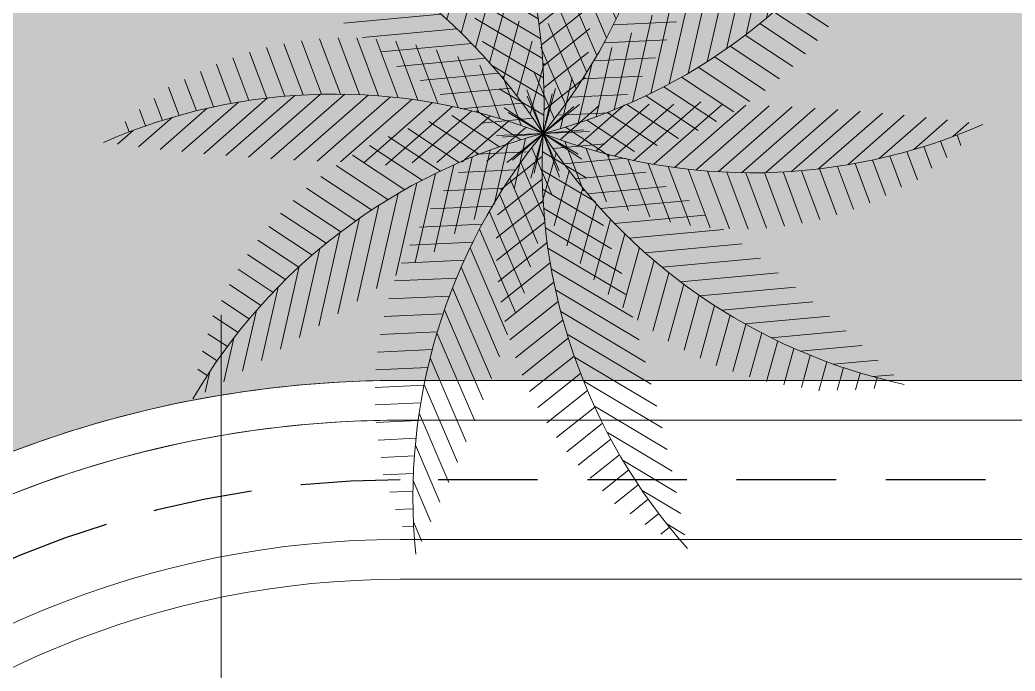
# Model space of a CAD drawing. Header units: inches. Extents: x 0 to 558, y -1 to 295.
# Drawn here: x 188.982 to 191.482, y 191.141 to 192.778 of the extents above; entities that cross this region are included whole.
import ezdxf

# ---------------------------------------------------------------- set-up
doc = ezdxf.new("R2010")
doc.units = ezdxf.units.IN
doc.header["$MEASUREMENT"] = 0
doc.linetypes.add('$0$HIDDEN', pattern=[0.375, 0.25, -0.125])
doc.linetypes.add('HelipadXX$0$Core-03$0$HIDDEN', pattern=[0.375, 0.25, -0.125])
for name, color, linetype, lineweight in [('ARSIR', 31, 'Continuous', 5), ('ARSIR BETON', 8, 'Continuous', 5), ('DINDING2', 146, 'Continuous', 5), ('POHON', 98, 'Continuous', 5), ('RUMPUT', 93, 'Continuous', 0), ('SANITAIR', 15, 'Continuous', 9)]:
    doc.layers.add(name, color=color, linetype=linetype, lineweight=lineweight)
doc.layers.add('as', color=1, linetype='Continuous', plot=False)
doc.layers.add('LANTAI', color=57, linetype='Continuous')
doc.layers.add('POLYLINE TPAK', color=4, linetype='Continuous', lineweight=20, plot=False)
pattern_1 = [(86.66968846814034, (37.07979678488971, 226.1472495293129), (-0.5066041251576352, 0.5692059985833484), [0.1428749999999999, -0.9347549999999997]), (41.66968846814034, (37.07979678488971, 226.1472495293129), (-0.5066044704663831, 0.5692063865624448), [0.142875, -0.6191249999999999]), (131.6696884681403, (37.07979678488971, 226.1472495293129), (-0.5692063865624448, -0.5066044704663831), [0.142875, -0.6191249999999999])]

# ---------------------------------------------------------------- blocks, each defined once
blk = doc.blocks.new('A$C08441736')
at = {"color": 82}
for p, q in [((0.00566543442131916, 0.7472691270879961), (-0.01974977966399287, 0.7762908332818126)), ((0.002807607753356147, 0.754835075970675), (0.02185684412925323, 0.7619937811421488)), ((0.02946861037508409, 0.6757506528826956), (-0.02457915258065034, 0.7374679491316772)), ((0.01379679417151334, 0.7247020872500829), (0.04359233046906254, 0.735899253140165)), ((0.02386531215934951, 0.694223111229878), (0.0635082221866233, 0.7091209212745626)), ((0.0458468585029489, 0.6127107251555899), (-0.02907458873705928, 0.6982637416328613)), ((0.03300972796386568, 0.663396857505286), (0.08471192071885575, 0.6828265473546931)), ((0.05716982247656041, 0.5554434409701418), (-0.03322720528564879, 0.6586680674360558)), ((0.04122395243398194, 0.6322210377726624), (0.09819646773402912, 0.6536313154269715)), ((0.06473037586848869, 0.5024724642686946), (-0.03702761772409349, 0.6186702103510975)), ((0.04849915342044239, 0.6006923329093283), (0.1130781847703284, 0.624961140150246)), ((0.05482362643432789, 0.5688063443670286), (0.1263643101218606, 0.5956913413390156)), ((0.06932718250917508, 0.4528857985220568), (-0.04046589991924911, 0.578258835697877)), ((0.06018261905938743, 0.5365575281860621), (0.1380715917463536, 0.565828212877685)), ((-0.2666918404893454, 0.4694586146897332), (-0.2208832146974167, 0.538921085503855)), ((0.07149513377830788, 0.4060726497225474), (-0.0435315398944694, 0.5374219398200448)), ((0.06455810279627648, 0.5039391092543698), (0.1482035497565011, 0.5353730776249903)), ((-0.2439793741864275, 0.4456416042565444), (-0.1947852091228128, 0.5202377790136552)), ((-0.2218580361830151, 0.4209282291858905), (-0.1696193169514689, 0.5001410509472464)), ((0.07161347919416881, 0.3615999517524948), (-0.04621339081740766, 0.4961467941175514)), ((0.0679284837784611, 0.4709429725944596), (0.1567506238249644, 0.5043223428088395)), ((-0.200342836100985, 0.395295729453753), (-0.1453990903044861, 0.4786103513798315)), ((0.07026824096025602, 0.4375595273945145), (0.163689771112706, 0.4726673489277514)), ((-0.1794513575636968, 0.3687174419174998), (-0.1221465939953446, 0.4556122220612632)), ((0.06996276013348961, 0.3191473536054466), (-0.04849961653441926, 0.4544198828524945)), ((-0.2101127245220167, 0.4071418029772511), (-0.372629616358495, 0.4440359660337253)), ((0.07154747668954241, 0.4037775381134943), (0.1689834745446868, 0.4403939970606863)), ((-0.1592040857932985, 0.3411623035595841), (-0.09989339580207994, 0.4310987948045896)), ((-0.1808427366245919, 0.3705434598219259), (-0.3511064460506782, 0.4091962853047686)), ((-0.1396248141135347, 0.3125942350821512), (-0.07868207214907451, 0.4050055083272164)), ((0.06675740367071836, 0.2784700003873045), (-0.05037763088962442, 0.4122268338572002)), ((0.07173135968986184, 0.3695839151537894), (0.1725780590376136, 0.4074821161053161)), ((-0.1546065971754947, 0.3346338530685725), (-0.3290151870935644, 0.3742276385647984)), ((-0.1207411503147712, 0.2829713730740712), (-0.05856840823259885, 0.3772477720635225)), ((0.06216561230936855, 0.239375821174622), (-0.05183402993761547, 0.3695523411277806)), ((0.07077943387875986, 0.3349634551150816), (0.1744011313708283, 0.3739045006811985)), ((0.2176884335036204, 0.1860479453779104), (0.2015444940145606, 0.363109742610178)), ((-0.1025851512842938, 0.2522451076816979), (-0.03962458334714516, 0.3477161360561434)), ((-0.1309890458361884, 0.2993187113926867), (-0.3063383194862928, 0.3391260484687246)), ((0.06864475738896336, 0.2998985172383688), (0.174357839285591, 0.3396255052988132)), ((0.1909946142659727, 0.1571190772575214), (0.1752828049587184, 0.329441402647613)), ((-0.0851941248928895, 0.2203588666581467), (-0.02194381955201449, 0.3162692418936382)), ((0.05632212910661626, 0.201710952482209), (-0.05285451600304211, 0.3263800781075639)), ((-0.109672685363675, 0.2645259800958651), (-0.2830572130666493, 0.3038872856454526)), ((0.0652728234988227, 0.2643686178915085), (0.1723254554351827, 0.3045990090074687)), ((0.1641282827016711, 0.1300822716430443), (0.1490811948779044, 0.2951141348380558)), ((-0.06861165347830298, 0.1872465633918048), (-0.005647303296973114, 0.2827233270185147)), ((0.04933677223766404, 0.1653499926192856), (-0.05773778463544272, 0.2876187376305334)), ((-0.09040854061795085, 0.2301991374878546), (-0.2591520271716353, 0.2685068459191602)), ((0.06060019717440474, 0.228349918181625), (0.1681454731998504, 0.2687654450016511)), ((0.1371045743162791, 0.1047715269317349), (0.1223472032746941, 0.2666258649524905)), ((-0.1984471868928999, 0.1281982177935803), (-0.2036513190779949, 0.2429689379783546)), ((0.04130033747129276, 0.1301892616360024), (-0.05352556702227704, 0.2384712352025399)), ((-0.05288891597233891, 0.1528305920825241), (0.009105190539571244, 0.2468361148369374)), ((-0.07299716348839803, 0.1962929053761992), (-0.2346015982297304, 0.2329799247907538)), ((-0.1655687621803764, 0.1111567338722715), (-0.1707493664402972, 0.2254085746709831)), ((0.05455277482815408, 0.1918145699722003), (0.1616118377610208, 0.2320473778573693)), ((0.1099360028843096, 0.08104959586829173), (0.09686678179357529, 0.2243888208647011)), ((-0.1326195999610296, 0.09255522143683195), (-0.137720374150896, 0.2050465084469934)), ((-0.03808642008185608, 0.1170192011278894), (0.02209830816702548, 0.2082810509906796)), ((-0.05727599994051528, 0.1627703811657349), (-0.2157689012499605, 0.1987510283349651)), ((-0.09959472175923947, 0.07228388634386779), (-0.1045466232503537, 0.1814919694988762)), ((0.03228879813110013, 0.09614200537512763), (-0.05314224404918914, 0.1936959585963825)), ((0.04704353628967006, 0.1547298710734003), (0.152452881917973, 0.1943427150100676)), ((0.08263303930145408, 0.05880163686603056), (0.07085864933672183, 0.1879395495720353)), ((-0.02427630925884795, 0.07970299492074169), (0.03303244322840831, 0.1666038237105476)), ((-0.04311065310889493, 0.1296010544289344), (-0.1834729685027166, 0.1614657430321106)), ((-0.0664881917291849, 0.05021182083096416), (-0.07120346261518751, 0.1542013076864842)), ((0.02236636693141241, 0.0631348991532067), (-0.05225500005033263, 0.1483452531189371)), ((0.03796959955702172, 0.1170571584173397), (0.1403024369584731, 0.1555138502165159)), ((0.05520453357728686, 0.03793058572341489), (0.04491996894924247, 0.1507285491961639)), ((-0.2084497039024756, 0.1330942074615751), (-0.3674827582795341, 0.0649008617813762)), ((-0.1744340207131542, 0.1158976401668802), (-0.3267388437476984, 0.05058935890019332)), ((-0.03038866646942191, 0.09675939557742495), (-0.1568446064467251, 0.1254670949203301)), ((-0.03329285898968129, 0.02618132102906184), (-0.03765503533060026, 0.1223837429535486)), ((-0.01154549432744162, 0.04075018516845842), (0.04147179572232251, 0.1211436023264926)), ((0.02765802895538512, 0.01835371044935618), (0.01905353725850189, 0.1127251471825726)), ((0.0272082982269601, 0.07875033395588431), (0.1246510784902195, 0.1153693417328074)), ((0.1014142680523294, -0.0009989583318413511), (0.1677939470728966, 0.1103966204414351)), ((0.1365798517828074, 0.0009517392532594475), (0.2102593123450726, 0.1245975036519857)), ((-0.1420112868810523, 0.09801801646857615), (-0.2913836313021894, 0.03396718151438043)), ((0.01158777512872604, 0.03110544519077084), (-0.05084354363143864, 0.1023959479686183)), ((0.06695644472972218, -0.001761922239592681), (0.1249370365837962, 0.09553866255534753)), ((-0.1992842312047717, -0.007391189908092856), (-0.2706309751609296, 0.08199540815473581)), ((-0.1110548394786971, 0.07950964940775544), (-0.2433399320319482, 0.02278582504208476)), ((-0.161694104339016, -0.003073097961526829), (-0.2319414368590564, 0.08493610510473634)), ((-0.1230612248246859, -6.141618461915309e-05), (-0.1912582979951011, 0.08537912434360319)), ((-0.08330384480947411, 0.001541437820726751), (-0.148242065856462, 0.08289913323579677)), ((-0.01901499167739419, 0.06422382698269011), (-0.1294703351128017, 0.08929911241990252)), ((-0.04232348310050116, 0.001612082126875986), (-0.1023989227347981, 0.07687745344270765)), ((1.894704264335178e-14, -1.880081052944987e-13), (-0.006737627381290692, 0.0738962391444137)), ((1.894704264335178e-14, -1.880081052944987e-13), (-0.003845758243248748, 0.08481345737150472)), ((0.01461185675095773, 0.03975386362128421), (0.1047578103838111, 0.07363072313024543)), ((0.03316385578291256, -0.001408517864099476), (0.08167281452160252, 0.07999717155953721)), ((-0.08145869335140878, 0.06041798539996412), (-0.2006376601337222, 0.009314065454344638)), ((1.894704264335178e-14, -1.880081052944987e-13), (-0.0529633832140553, 0.06635504838595584)), ((1.894789002596298e-14, -1.860837407444866e-13), (-0.04888597462231965, 0.05582303527801274)), ((1.894704264335178e-14, -1.880081052944987e-13), (0.04674081566398187, 0.07087600834448317)), ((1.894704264335178e-14, -1.880081052944987e-13), (0.03798426451583729, 0.06374359129837201)), ((0.0995225227043431, 0.07238325981776446), (0.2049158035362443, 0.04334564438093465)), ((-0.05313326976122303, 0.04078143579230484), (-0.1572324026970039, -0.003856254058410107)), ((-0.008908614943104763, 0.03197595710442906), (-0.1013201189626472, 0.05295497694084384)), ((0.06830026056613134, 0.04771772204520906), (0.1686572385031047, 0.02006769247275918)), ((-0.02600221689933929, 0.02063274022693533), (-0.1130958525943055, -0.01671299540492519)), ((1.894704264335178e-14, -1.880081052944987e-13), (-0.0818507959562948, 0.02255126624202327)), ((1.894789002596298e-14, -1.860837407444866e-13), (0.0794739866494738, 0.02986633311671155)), ((1.894704264335178e-14, -1.880081052944987e-13), (0.06819745840560268, 0.02924305814128713)), ((0.03518797518925335, 0.02357291735483309), (0.1280299020657205, -0.00200658968560566)), ((-0.1014142680522915, 0.0009989583314653347), (-0.1677939470728587, -0.1103966204418111)), ((-0.03518797518921551, -0.0235729173552091), (-0.1280299020656827, 0.002006589685229696)), ((-0.06695644472968436, 0.001761922239216664), (-0.1249370365837583, -0.09553866255572348)), ((-0.03316385578287466, 0.001408517863723459), (-0.0816728145215647, -0.07999717155991322)), ((1.894704264335178e-14, -1.880081052944987e-13), (-0.07236154113076028, 0.01642732929051107)), ((0.02600221689937713, -0.02063274022731134), (0.1130958525943282, 0.01671299540454924)), ((0.05313326976126087, -0.04078143579268079), (0.1572324026970265, 0.003856254058034097)), ((0.1230612248247237, 6.141618424319036e-05), (0.1912582979951389, -0.08537912434397919)), ((0.1616941043390538, 0.003073097961150812), (0.2319414368590942, -0.08493610510511235)), ((-0.2092430108197768, -0.0087665843703575), (-0.2940729563988652, -0.1511246226212385)), ((-0.1725030890191331, -0.004173899009777032), (-0.2556997179623468, -0.143790974142743)), ((-0.1365798517827696, -0.0009517392536354101), (-0.2102593123450347, -0.1245975036523617)), ((1.894621879914643e-14, -1.898790152736771e-13), (-0.07947398664943592, -0.02986633311708757)), ((1.894704264335178e-14, -1.880081052944987e-13), (-0.06819745840558004, -0.02924305814166313)), ((1.894704264335178e-14, -1.880081052944987e-13), (-0.04674081566394403, -0.07087600834485912)), ((1.894704264335178e-14, -1.880081052944987e-13), (-0.03798426451579944, -0.06374359129874796)), ((1.894704264335178e-14, -1.880081052944987e-13), (0.07236154113079812, -0.01642732929088709)), ((1.894704264335178e-14, -1.880081052944987e-13), (0.003845758243286589, -0.08481345737188073)), ((1.894704264335178e-14, -1.880081052944987e-13), (0.05296338321409319, -0.06635504838633179)), ((1.894704264335178e-14, -1.880081052944987e-13), (0.08185079595633261, -0.02255126624239929)), ((1.894704264335178e-14, -1.880081052944987e-13), (0.006737627381328533, -0.07389623914478972)), ((1.894621879914643e-14, -1.898790152736771e-13), (0.04888597462235755, -0.05582303527838876)), ((0.042323483100539, -0.001612082127252002), (0.102398922734836, -0.07687745344308365)), ((0.08145869335144662, -0.06041798540034014), (0.2006376601337449, -0.009314065454720648)), ((0.08330384480951193, -0.001541437821102714), (0.1482420658564999, -0.08289913323617279)), ((-0.06830026056609352, -0.04771772204558507), (-0.1686572385030668, -0.0200676924731352)), ((-0.02765802895534727, -0.01835371044973219), (-0.01905353725846404, -0.1127251471829486)), ((-0.01158777512868821, -0.03110544519114685), (0.05084354363147653, -0.1023959479689942)), ((0.008908614943142603, -0.03197595710480507), (0.101320118962685, -0.05295497694121985)), ((0.03329285898971913, -0.02618132102943786), (0.0376550353306381, -0.1223837429539246)), ((-0.09952252270430527, -0.07238325981814046), (-0.2049158035362065, -0.04334564438131067)), ((-0.01461185675091989, -0.03975386362166015), (-0.1047578103837733, -0.07363072313062144)), ((-0.05520453357724902, -0.03793058572379085), (-0.04491996894920457, -0.1507285491965398)), ((0.01154549432747946, -0.04075018516883443), (-0.04147179572228465, -0.1211436023268686)), ((0.06648819172920754, -0.05021182083134016), (0.07120346261522535, -0.1542013076868602)), ((-0.1290069566399915, -0.0975275983894172), (-0.2375687540865585, -0.06761700351559412)), ((-0.08263303930141624, -0.05880163686640657), (-0.07085864933668401, -0.1879395495724113)), ((-0.02236636693137457, -0.06313489915358272), (0.05225500005037047, -0.1483452531193132)), ((0.01901499167743204, -0.06422382698306607), (0.1294703351128396, -0.08929911242027852)), ((0.0995947217592773, -0.07228388634424375), (0.1045466232503763, -0.1814919694992523)), ((-0.0272082982269222, -0.07875033395626028), (-0.1246510784901816, -0.1153693417331834)), ((-0.1099360028842717, -0.08104959586866774), (-0.09686678179353746, -0.2243888208650771)), ((0.02427630925888579, -0.07970299492111771), (-0.03303244322837047, -0.1666038237109236)), ((-0.1568798973308638, -0.1231159303609666), (-0.2671407497786227, -0.09273721735528798)), ((-0.1371045743162412, -0.1047715269321109), (-0.1223472032746563, -0.2666258649528666)), ((-0.03228879813106229, -0.09614200537550363), (0.05314224404922698, -0.1936959585967586)), ((0.03038866646945975, -0.09675939557780096), (0.156844606446763, -0.1254670949207062)), ((0.1326195999610523, -0.0925552214372079), (0.1377203741509186, -0.2050465084473693)), ((-0.1832473036460108, -0.1491190622882713), (-0.2940089102437767, -0.1186023831208163)), ((-0.03796959955698388, -0.1170571584177157), (-0.1403024369584352, -0.1555138502168919)), ((0.03808642008189392, -0.1170192011282654), (-0.02209830816698764, -0.2082810509910556)), ((0.1655687621804142, -0.1111567338726474), (0.170749366440335, -0.2254085746713592)), ((-0.208198798247044, -0.1755123016258908), (-0.3184530273680514, -0.1451354134577721)), ((-0.1641282827016333, -0.1300822716434203), (-0.1490811948778664, -0.2951141348384319)), ((-0.04130033747125492, -0.1301892616363784), (0.05352556702231488, -0.2384712352029159)), ((0.04311065310893277, -0.1296010544293104), (0.1834729685027544, -0.1614657430324866)), ((0.1984471868929226, -0.1281982177939563), (0.2036513190780176, -0.2429689379787305)), ((-0.1909946142659348, -0.1571190772578974), (-0.1752828049586806, -0.3294414026479889)), ((-0.04704353628963222, -0.1547298710737763), (-0.1524528819179351, -0.1943427150104436)), ((0.05288891597237674, -0.1528305920829001), (-0.009105190539533351, -0.2468361148373134)), ((0.05727599994055312, -0.1627703811661109), (0.2157689012499985, -0.1987510283353411)), ((-0.0493367722376262, -0.1653499926196616), (0.05773778463548056, -0.2876187376309095)), ((-0.2176884335035826, -0.1860479453782864), (-0.2015444940145227, -0.363109742610554)), ((-0.05455277482811623, -0.1918145699725763), (-0.161611837760983, -0.2320473778577454)), ((0.06861165347834079, -0.1872465633921809), (0.005647303297010955, -0.2827233270188906)), ((-0.2441911696789043, -0.2170725541608021), (-0.2278642914922323, -0.396140767150665)), ((-0.05632212910657841, -0.201710952482585), (0.05285451600308001, -0.32638007810794)), ((-0.0606001971743669, -0.228349918182001), (-0.1681454731998125, -0.2687654450020271)), ((0.08519412489292738, -0.2203588666585228), (0.02194381955205233, -0.3162692418940143)), ((-0.06216561230933071, -0.2393758211749979), (0.05183402993765331, -0.3695523411281566)), ((0.1025851512843316, -0.252245107682074), (0.03962458334718306, -0.3477161360565194)), ((-0.06527282349878487, -0.2643686178918845), (-0.1723254554351449, -0.3045990090078449)), ((-0.06675740367068055, -0.2784700003876805), (0.05037763088966226, -0.4122268338575761)), ((0.1207411503148091, -0.2829713730744472), (0.05856840823263669, -0.3772477720638985)), ((-0.06864475738892553, -0.2998985172387449), (-0.1743578392855532, -0.3396255052991892)), ((-0.06996276013345179, -0.3191473536058225), (0.04849961653445711, -0.4544198828528705)), ((0.1396248141135725, -0.3125942350825272), (0.0786820721491124, -0.4050055083275924)), ((-0.07077943387872196, -0.3349634551154577), (-0.1744011313707905, -0.3739045006815744)), ((-0.071613479194131, -0.361599951752871), (0.0462133908174455, -0.4961467941179275)), ((-0.07173135968982401, -0.3695839151541656), (-0.1725780590375757, -0.4074821161056921)), ((-0.0715474766895046, -0.4037775381138702), (-0.168983474544649, -0.4403939970610622)), ((-0.07149513377826998, -0.4060726497229234), (0.0435315398945073, -0.5374219398204205)), ((-0.07026824096021819, -0.4375595273948904), (-0.1636897711126681, -0.4726673489281273)), ((-0.06932718250913726, -0.4528857985224329), (0.04046589991928696, -0.5782588356982526)), ((-0.06792848377842325, -0.4709429725948356), (-0.1567506238249265, -0.5043223428092157)), ((-0.06455810279623866, -0.5039391092547456), (-0.1482035497564632, -0.5353730776253665)), ((-0.06473037586845086, -0.5024724642690706), (0.03702761772413133, -0.6186702103514737)), ((-0.06018261905934958, -0.5365575281864384), (-0.1380715917463158, -0.5658282128780614)), ((-0.05716982247652257, -0.555443440970518), (0.03322720528568663, -0.6586680674364314)), ((-0.05482362643429005, -0.568806344367405), (-0.1263643101218227, -0.5956913413393919)), ((-0.04849915342040454, -0.600692332909704), (-0.1130781847702906, -0.6249611401506217)), ((-0.04584685850291106, -0.6127107251559655), (0.02907458873709712, -0.698263741633237)), ((-0.0412239524339441, -0.6322210377730381), (-0.0981964677339913, -0.6536313154273468)), ((-0.03300972796382784, -0.6633968575056617), (-0.08471192071881792, -0.6828265473550683)), ((-0.02946861037504625, -0.6757506528830713), (0.02457915258068824, -0.737467949132053)), ((-0.02386531215931166, -0.6942231112302543), (-0.06350822218658542, -0.7091209212749394)), ((-0.01379679417147544, -0.7247020872504593), (-0.0435923304690247, -0.7358992531405402)), ((-0.002807607753318306, -0.7548350759710502), (-0.02185684412921539, -0.7619937811425244)), ((-0.005665434421281318, -0.7472691270883718), (0.01974977966403072, -0.7762908332821878))]:
    blk.add_line(p, q, dxfattribs=at)
for p, q in [((0.443817205123287, 0.6012233643852146), (0.4403143959096895, 0.6396411059249685)), ((0.4210368745856388, 0.5293725475580164), (0.4135878323930219, 0.6110713670550849)), ((0.4459523279547622, 0.6090241339789123), (0.4655712652380195, 0.6036187879111705)), ((0.3972332158355951, 0.4687452819946641), (0.3869072931497362, 0.5819968480129079)), ((0.4371310401439444, 0.578186752301352), (0.4678176643428367, 0.5697320729754211)), ((0.3727328210339059, 0.4157596046310209), (0.3602740024433514, 0.5524041214496391)), ((0.4273615496946168, 0.5476106163441588), (0.4681900506488836, 0.5363616799772989)), ((0.3477138783101993, 0.3684612024879618), (0.3336892536771788, 0.5222790017132776)), ((0.4166403201613667, 0.517296700457335), (0.469888757896699, 0.5026258633283724)), ((0.3222864621661484, 0.3256428120535016), (0.3071544149038124, 0.4916064844203019)), ((0.4049610802863314, 0.4872467324775193), (0.4636374588290492, 0.4710804066747669)), ((0.2965242931081357, 0.2864958893308029), (0.2806709349188165, 0.4603706796238918)), ((0.3923147337793276, 0.4574632185851439), (0.4588251146085983, 0.439138493841459)), ((0.2704796405643247, 0.2504471591972171), (0.2542403500156405, 0.4285547377266107)), ((0.3786892261080968, 0.4279494800058887), (0.4523694597285758, 0.4076493406394942)), ((0.3640693636594397, 0.3987097028348645), (0.4442877430238291, 0.3766081947257667)), ((0.3484365787600394, 0.3697490027772984), (0.4345835898822267, 0.3460140572451428)), ((0.3317686317408338, 0.3410735072347742), (0.4232471540580238, 0.3158696410033587)), ((0.3140392383043638, 0.3126904579718301), (0.4102547035755663, 0.2861814845574973)), ((0.2952176066566772, 0.284608338643816), (0.3955675993457179, 0.2569602336242737)), ((0.2752678638307473, 0.2568370328544263), (0.3791305610374278, 0.2282211188614582)), ((0.7124458882601197, 0.2255307113177548), (0.7321934379817249, 0.2586702167062801)), ((0.59688998617946, 0.1457350731778567), (0.6551037395485446, 0.2434269397972364)), ((0.651783363221497, 0.1807921217772128), (0.6937783227259419, 0.251266292315238)), ((0.2541483438338636, 0.2293880202830823), (0.3608690303835338, 0.1999846823214394)), ((0.4978824975974539, 0.09371028489239577), (0.5769481718543261, 0.226394966031263)), ((0.5459245506788996, 0.1172697304719816), (0.6161627865019422, 0.2351405765949172)), ((0.718758416239572, 0.2305866727760996), (0.7314532872111578, 0.2146819339460527)), ((0.2318107009196335, 0.2022746209932249), (0.3406853184016891, 0.1722778389562407)), ((0.4082912509606546, 0.05748743685174628), (0.497666652247328, 0.2074734672352071)), ((0.4521432673895981, 0.07401533957252389), (0.5374521830281724, 0.2171771651839435)), ((0.6934960863189783, 0.2108237298183429), (0.7133525509752264, 0.1859466054149133)), ((0.3251468521596336, 0.03208341705079592), (0.4171917849913377, 0.1865493427260339)), ((0.3660317725037233, 0.04363206421437232), (0.4575829184543703, 0.1972693375638365)), ((0.6676202007313635, 0.1918294786151884), (0.6940391929577862, 0.1587305071916209)), ((0.2081987982470818, 0.1755123016255148), (0.3184530273680892, 0.145135413457396)), ((0.2468701652411326, 0.014848186108991), (0.3354475660042364, 0.1634950456574283)), ((0.2854698806958511, 0.02256189877116677), (0.3764834724505595, 0.1752970713322287)), ((0.6411284711408594, 0.1736067861027848), (0.6755840604894607, 0.1304391831353078)), ((0.1832473036460486, 0.1491190622878953), (0.2940089102438145, 0.1186023831204403)), ((0.2092430108198146, 0.008766584369981484), (0.294072956398903, 0.1511246226208625)), ((0.6140168395901695, 0.1561607362832174), (0.6519846991089936, 0.1085927940068377)), ((0.5862794201218626, 0.1394987033642911), (0.6293164455584208, 0.08557986865360372)), ((0.1568798973309017, 0.1231159303605907), (0.2671407497786605, 0.09273721735491203)), ((0.5579084125819516, 0.1236304597502899), (0.605584851191388, 0.06389914730710237)), ((0.4992241245611811, 0.09432734454558485), (0.5549674696258761, 0.02448942758282805)), ((0.5288939856041098, 0.1085683226450482), (0.5808010772511726, 0.04353664663026406)), ((0.4688844387792347, 0.08092555477347049), (0.5280776570825624, 0.006765472348724742)), ((0.4061246449583518, 0.05672842729377055), (0.4710583460448561, -0.02462360529956994)), ((0.4378579204173155, 0.06838426156159981), (0.5001162833170516, -0.009615979962901559)), ((0.3736613999988698, 0.04598713357426791), (0.4408680748947533, -0.03821258883701362)), ((0.2715999084818294, 0.01961625158221772), (0.3429423666666518, -0.0697649770622184)), ((0.3064328356549322, 0.02738869459010897), (0.3768825853564128, -0.06087410635931321)), ((0.3404412246289042, 0.03619415831491594), (0.4094972252769367, -0.05032248745582661)), ((0.1992842312048095, 0.00739118990771684), (0.2706309751609675, -0.08199540815511178)), ((0.235900168471658, 0.01292979297063549), (0.3075709365699483, -0.07686275796613037)), ((0.1420112868810749, -0.09801801646895214), (0.2913836313022273, -0.03396718151475638)), ((0.1744340207131768, -0.1158976401672562), (0.3267388437477362, -0.05058935890056934)), ((0.2084497039024983, -0.1330942074619511), (0.3674827582795719, -0.06490086178175221)), ((0.2442115362266581, -0.1495420263154885), (0.4076185606130427, -0.07947312306639358)), ((0.2819074884503884, -0.1651604948970545), (0.4471661964509447, -0.09429759004064463)), ((0.3217722083091114, -0.1798489962990819), (0.4861443647149206, -0.1093662446102035)), ((0.3641048282554528, -0.193479262578608), (0.5245706234847395, -0.1246715578735709)), ((0.4092967122546757, -0.2058834769363428), (0.5624614845636399, -0.1402064495723827)), ((0.2640080424390825, -0.157958782239014), (0.2691235144729175, -0.2707742120804379)), ((0.4578769252061968, -0.2168347764366723), (0.5998324981302683, -0.1559642517928532)), ((0.2966971287873541, -0.1708246419354087), (0.3017113984133247, -0.2814081774234606)), ((0.5105916572575901, -0.2260131948758635), (0.6366983287196347, -0.1719386763848696)), ((0.3293289816512867, -0.1824282876861354), (0.334208968697038, -0.2900503863979199)), ((0.3619058725549328, -0.1928198151542373), (0.3666208152392038, -0.2968020639246085)), ((0.5685550693472458, -0.2329409802399996), (0.673072823596987, -0.1881237856436362)), ((0.394429759174227, -0.2020423984696511), (0.3989504411587266, -0.3017404669726481)), ((0.4269023269999113, -0.2101332090529282), (0.431200443800991, -0.3049228767932042)), ((0.4593250227838951, -0.2171241532340497), (0.4633726386229829, -0.3063893310511618)), ((0.6335707604084667, -0.2368447496243328), (0.708969074435462, -0.2045139658619183)), ((0.09040854061798867, -0.2301991374882306), (0.2591520271716731, -0.2685068459195361)), ((0.4916990814934368, -0.2230424666936746), (0.4954681406711478, -0.3061644207218509)), ((0.5240255480590108, -0.2279111940852281), (0.5274874125711473, -0.3042583484445224)), ((0.5563052948824374, -0.231749575155246), (0.5594302839842377, -0.3006673576072473)), ((0.588539035835368, -0.2345733534631163), (0.5912959444741965, -0.2953735750384232)), ((0.7089444572267227, -0.2363070079661916), (0.7443994730843981, -0.2211039034169722)), ((0.6207273372997945, -0.2363950198654592), (0.6232292142329302, -0.2915708315507362)), ((0.6528706266647729, -0.2372239999006843), (0.6547889530813883, -0.2795303242897875)), ((0.6849691985851933, -0.2370667918203047), (0.6864110090965334, -0.2688641453214613)), ((0.7170232192209269, -0.2359270600744996), (0.7179450146524837, -0.2562561220159583)), ((0.1096726853637128, -0.2645259800962412), (0.2830572130666871, -0.3038872856458287)), ((0.1309890458362263, -0.2993187113930626), (0.3063383194863306, -0.3391260484691007)), ((0.1592040857933363, -0.3411623035599601), (0.09989339580211777, -0.4310987948049655)), ((0.1546065971755325, -0.3346338530689485), (0.3290151870936022, -0.3742276385651744)), ((0.1794513575637346, -0.3687174419178759), (0.1221465939953824, -0.4556122220616392)), ((0.1808427366246298, -0.3705434598223019), (0.3511064460507161, -0.4091962853051446)), ((0.2003428361010228, -0.395295729454129), (0.145399090304524, -0.4786103513802077)), ((0.2101127245220545, -0.407141802977627), (0.3726296163585328, -0.4440359660341012)), ((0.221858036183053, -0.4209282291862666), (0.1696193169515067, -0.5001410509476226)), ((0.2439793741864654, -0.4456416042569203), (0.1947852091228507, -0.5202377790140312)), ((0.2429779300504573, -0.4445563231100041), (0.3936011976772187, -0.4787504264621469)), ((0.2666918404893831, -0.4694586146901093), (0.2208832146974547, -0.5389210855042312)), ((0.2802301051360399, -0.482966761687168), (0.4140367499467266, -0.5133431989664067)), ((0.2899827351508465, -0.4923985181968373), (0.2479077109864934, -0.5561994964513423)), ((0.3138414551194633, -0.5144773928439155), (0.2758607682640752, -0.5720698725698198)), ((0.3230514405004505, -0.5226414965789756), (0.4339509659352417, -0.5478176190610399)), ((0.3382593240975675, -0.5357083950416829), (0.3047522364602423, -0.5865172777976742)), ((0.3632294583564698, -0.5561019630163806), (0.3328219909213325, -0.6022106987125505)), ((0.3887466634686803, -0.5756659734017756), (0.3654315885858663, -0.6110200727788831)), ((0.3733556613975431, -0.5640149767264204), (0.4533577366832112, -0.5821768402539382)), ((0.414807358238665, -0.5944058565875653), (0.397283791995101, -0.6209779309013318)), ((0.4414095231827649, -0.612324674842555), (0.4302061485501108, -0.6293130491931801)), ((0.4346503396685897, -0.6078834819869304), (0.47227021067636, -0.6164238474802852))]:
    blk.add_line(p, q)
at = {"color": 60}
for p, q in [((-0.4414095231827273, 0.6123246748421789), (-0.430206148550073, 0.6293130491928041)), ((-0.4148073582386272, 0.5944058565871884), (-0.3972837919950631, 0.6209779309009567)), ((-0.4346503396685519, 0.6078834819865543), (-0.4722702106763222, 0.6164238474799085)), ((-0.3887466634686426, 0.5756659734013995), (-0.3654315885858285, 0.6110200727785069)), ((-0.363229458356432, 0.5561019630160045), (-0.3328219909212946, 0.6022106987121744)), ((-0.3733556613975053, 0.5640149767260447), (-0.4533577366831734, 0.5821768402535614)), ((-0.3382593240975297, 0.5357083950413065), (-0.3047522364602044, 0.5865172777972973)), ((-0.3138414551194256, 0.5144773928435397), (-0.2758607682640374, 0.5720698725694441)), ((-0.3230514405004126, 0.5226414965785995), (-0.4339509659352039, 0.5478176190606636)), ((-0.2899827351508087, 0.4923985181964611), (-0.2479077109864554, 0.5561994964509658)), ((-0.2802301051360021, 0.4829667616867919), (-0.4140367499466888, 0.5133431989660305)), ((-0.2429779300504193, 0.4445563231096279), (-0.3936011976771809, 0.478750426461771)), ((-0.620727337299771, 0.2363950198650831), (-0.6232292142329074, 0.2915708315503603)), ((-0.588539035835346, 0.2345733534627402), (-0.5912959444741592, 0.2953735750380471)), ((-0.5563052948824146, 0.2317495751548699), (-0.5594302839842005, 0.3006673576068714)), ((-0.5240255480589879, 0.2279111940848522), (-0.5274874125711245, 0.3042583484441464)), ((-0.491699081493399, 0.2230424666932987), (-0.49546814067111, 0.3061644207214747)), ((-0.4593250227838573, 0.2171241532336738), (-0.4633726386229604, 0.3063893310507857)), ((-0.4269023269998735, 0.2101332090525522), (-0.4312004438009683, 0.3049228767928281)), ((-0.3944297591742044, 0.202042398469275), (-0.3989504411586888, 0.3017404669722721)), ((-0.3619058725549101, 0.1928198151538613), (-0.3666208152391661, 0.2968020639242324)), ((-0.6528706266647502, 0.2372239999003084), (-0.6547889530813504, 0.2795303242894115)), ((-0.329328981651264, 0.1824282876857593), (-0.3342089686970002, 0.2900503863975439)), ((-0.2966971287873315, 0.1708246419350327), (-0.3017113984133021, 0.2814081774230847)), ((-0.7170232192209041, 0.2359270600741236), (-0.717945014652461, 0.2562561220155823)), ((-0.6849691985851705, 0.2370667918199288), (-0.6864110090965113, 0.2688641453210852)), ((-0.2640080424390449, 0.157958782238638), (-0.2691235144728948, 0.2707742120800619)), ((-0.7089444572266999, 0.2363070079658156), (-0.7443994730843609, 0.2211039034165961)), ((-0.6335707604084437, 0.2368447496239568), (-0.7089690744354248, 0.2045139658615422)), ((-0.5685550693472079, 0.2329409802396235), (-0.6730728235969493, 0.1881237856432602)), ((-0.5105916572575674, 0.2260131948754874), (-0.636698328719612, 0.1719386763844936)), ((-0.457876925206159, 0.2168347764362963), (-0.5998324981302456, 0.1559642517924772)), ((-0.4092967122546379, 0.2058834769359668), (-0.5624614845636171, 0.1402064495720067)), ((-0.3641048282554302, 0.1934792625782319), (-0.5245706234847167, 0.124671557873195)), ((-0.3217722083090735, 0.1798489962987059), (-0.4861443647148828, 0.1093662446098275)), ((-0.2819074884503658, 0.1651604948966784), (-0.4471661964509221, 0.09429759004026869)), ((-0.2442115362266202, 0.1495420263151125), (-0.4076185606130202, 0.07947312306601757)), ((-0.2359001684716202, -0.01292979297101145), (-0.3075709365699105, 0.07686275796575437)), ((-0.3064328356548943, -0.02738869459048499), (-0.3768825853563751, 0.0608741063589372)), ((-0.2715999084817916, -0.01961625158259373), (-0.342942366666614, 0.06976497706184238)), ((-0.373661399998832, -0.04598713357464386), (-0.4408680748947155, 0.03821258883663761)), ((-0.3404412246288664, -0.03619415831529195), (-0.4094972252768989, 0.05032248745545059)), ((-0.406124644958314, -0.05672842729414657), (-0.4710583460448183, 0.02462360529919397)), ((-0.4378579204172777, -0.06838426156197583), (-0.5001162833170136, 0.009615979962525544)), ((-0.4688844387791969, -0.0809255547738465), (-0.5280776570825246, -0.006765472349100759)), ((-0.2468701652410948, -0.01484818610936702), (-0.3354475660041987, -0.1634950456578043)), ((-0.4992241245611433, -0.09432734454596081), (-0.5549674696258389, -0.02448942758320402)), ((-0.3251468521595958, -0.03208341705117194), (-0.4171917849912998, -0.1865493427264099)), ((-0.2854698806958132, -0.02256189877154273), (-0.3764834724505218, -0.1752970713326047)), ((-0.5288939856040719, -0.1085683226454243), (-0.5808010772511347, -0.04353664663064008)), ((-0.3660317725036853, -0.04363206421474832), (-0.4575829184543325, -0.1972693375642124)), ((-0.5579084125819138, -0.1236304597506659), (-0.6055848511913504, -0.0638991473074784)), ((-0.4082912509606168, -0.05748743685212229), (-0.4976666522472903, -0.2074734672355831)), ((-0.5862794201218243, -0.1394987033646671), (-0.629316445558383, -0.08557986865397967)), ((-0.4521432673895602, -0.0740153395728999), (-0.5374521830281342, -0.2171771651843196)), ((-0.6140168395901312, -0.1561607362835934), (-0.6519846991089558, -0.1085927940072137)), ((-0.4978824975974162, -0.09371028489277178), (-0.5769481718542878, -0.2263949660316391)), ((-0.5459245506788617, -0.1172697304723576), (-0.6161627865019045, -0.2351405765952933)), ((-0.6411284711408209, -0.1736067861031608), (-0.6755840604894219, -0.1304391831356838)), ((-0.6676202007313253, -0.1918294786155644), (-0.6940391929577484, -0.1587305071919969)), ((-0.5968899861794228, -0.1457350731782327), (-0.6551037395485063, -0.2434269397976124)), ((-0.6517833632214599, -0.1807921217775889), (-0.6937783227259042, -0.251266292315614)), ((-0.2318107009195955, -0.202274620993601), (-0.3406853184016512, -0.1722778389566167)), ((-0.69349608631894, -0.210823729818719), (-0.713352550975188, -0.1859466054152893)), ((-0.7187584162395336, -0.2305866727764757), (-0.7314532872111205, -0.2146819339464287)), ((-0.2541483438338258, -0.2293880202834584), (-0.3608690303834959, -0.1999846823218154)), ((-0.7124458882600825, -0.2255307113181309), (-0.7321934379816866, -0.2586702167066561)), ((-0.2752678638307094, -0.2568370328548024), (-0.3791305610373901, -0.2282211188618342)), ((-0.2704796405642869, -0.2504471591975931), (-0.2542403500156027, -0.4285547377269868)), ((-0.2952176066566393, -0.2846083386441922), (-0.3955675993456801, -0.2569602336246496)), ((-0.3140392383043259, -0.312690457972206), (-0.4102547035755286, -0.2861814845578732)), ((-0.2965242931080978, -0.2864958893311791), (-0.2806709349187787, -0.4603706796242677)), ((-0.331768631740796, -0.3410735072351502), (-0.423247154057986, -0.3158696410037347)), ((-0.3222864621661106, -0.3256428120538776), (-0.3071544149037746, -0.4916064844206778)), ((-0.3484365787600016, -0.3697490027776745), (-0.4345835898821888, -0.3460140572455189)), ((-0.3640693636594019, -0.3987097028352407), (-0.4442877430237913, -0.3766081947261427)), ((-0.3477138783101615, -0.3684612024883379), (-0.333689253677141, -0.5222790017136537)), ((-0.3786892261080589, -0.4279494800062646), (-0.4523694597285379, -0.4076493406398701)), ((-0.372732821033868, -0.4157596046313969), (-0.3602740024433135, -0.5524041214500148)), ((-0.3923147337792898, -0.4574632185855199), (-0.4588251146085605, -0.439138493841835)), ((-0.4049610802862936, -0.4872467324778954), (-0.4636374588290114, -0.4710804066751427)), ((-0.3972332158355573, -0.46874528199504), (-0.3869072931496984, -0.5819968480132836)), ((-0.4166403201613288, -0.517296700457711), (-0.4698887578966611, -0.5026258633287484)), ((-0.4273615496945791, -0.5476106163445356), (-0.4681900506488457, -0.5363616799776756)), ((-0.4210368745856009, -0.5293725475583927), (-0.4135878323929841, -0.6110713670554606)), ((-0.4371310401439066, -0.5781867523017277), (-0.467817664342799, -0.5697320729757973)), ((-0.4459523279547244, -0.6090241339792879), (-0.4655712652379818, -0.6036187879115458)), ((-0.4438172051232492, -0.6012233643855909), (-0.4403143959096517, -0.6396411059253447))]:
    blk.add_line(p, q, dxfattribs=at)
at = {"color": 106}
for p, q in [((0.2441911696789422, 0.2170725541604261), (0.2278642914922701, 0.3961407671502891)), ((0.172503089019171, 0.004173899009401015), (0.2556997179623846, 0.143790974142367)), ((0.1290069566400294, 0.09752759838904125), (0.2375687540865964, 0.0676170035152181)), ((0.1110548394787197, -0.07950964940813138), (0.2433399320319709, -0.02278582504246077)), ((0.2312590850178831, -0.1437725398336555), (0.2364393780809248, -0.2580175175684619)), ((0.07299716348843588, -0.1962929053765752), (0.2346015982297682, -0.2329799247911298))]:
    blk.add_line(p, q, dxfattribs=at)
at = {"color": 85}
blk.add_line((-0.2312590850178605, 0.1437725398332795), (-0.2364393780809022, 0.2580175175680859), dxfattribs=at)
at = {"color": 82}
for centre, start, end in [((-0.9753237262941856, 0.3810504743363788), 338.6598460027291, 23.6829047089455), ((-1.013029318783155, -0.2650045930739457), 14.65984600272911, 59.68290470894551), ((-0.6637921430971282, -0.8098369131049169), 50.6598460027291, 95.6829047089455), ((-0.06100893021311392, -1.045339057674182), 86.65984600272913, 131.6829047089455), ((0.565077620395048, -0.8815572119797728), 122.6598460027291, 167.6829047089456), ((0.9753237262942239, -0.3810504743367548), 158.6598460027291, 203.6829047089455)]:
    blk.add_arc(centre, 1.047117870664299, start, end, dxfattribs=at)
for centre, start, end in [((-0.5650776203949656, 0.8815572119793964), 302.6598460027291, 347.6829047089456), ((0.06100893021318217, 1.045339057673787), 266.6598460027291, 311.6829047089456), ((0.6637921430971815, 0.8098369131045331), 230.6598460027291, 275.6829047089455), ((1.013029318783208, 0.2650045930735774), 194.6598460027291, 239.6829047089456)]:
    blk.add_arc(centre, 1.047117870664299, start, end)
blk = doc.blocks.new('A-DAS')
at = {"layer": 'as', "linetype": '$0$HIDDEN'}
blk.add_line((-4.379665463952804, 60.59999815015534), (-37.34999914541577, 60.59999839432943), dxfattribs=at)
blk.add_arc((-37.34999911737144, 58.09999839432943), 2.5, 89.99999999991859, 180.0000000060586, dxfattribs=at)
at = {"layer": 'SANITAIR'}
blk.add_lwpolyline([(-4.379665463952804, 60.84999815015534), (-24.50000157090521, 60.84999829916399), (-24.50000134833114, 61.59999850170911), (-32.49999947749269, 61.59999654884312), (-32.49999948304708, 60.84999835841096), (-37.34999914541542, 60.84999839432943)], dxfattribs=at)
for points in [[(-4.379665463952776, 60.74999815015535), (-24.60000160058175, 60.74999829990458), (-24.60000137800768, 61.49999847729826), (-32.39999947823328, 61.49999657325395), (-32.39999948378768, 60.74999835767038), (-37.34999911736766, 60.74999839432944, 0.4142135624044838), (-39.99999911737142, 58.09999839404922), (-39.99999915203249, 42.04999926112104), (-31.92211144759024, 42.04999926109018)], [(-4.379665463952804, 60.44999815015534), (-24.90000168961137, 60.44999830212633), (-24.90000146703733, 61.19999840406574), (-32.09999948045503, 61.19999664648641), (-32.09999948600943, 60.4499983554486), (-37.34999911736809, 60.44999839432943, 0.4142135624044847), (-39.69999911737143, 58.09999839408094), (-39.69999915206419, 42.34999926111998), (-31.92211144750929, 42.34999926109018)], [(-4.379665463952833, 60.34999815015534), (-25.00000171928791, 60.34999830286692), (-25.00000149671388, 61.09999837965489), (-31.99999948119563, 61.09999667089726), (-31.99999948675002, 60.34999835470802), (-37.34999911736823, 60.34999839432943, 0.4142135624044846), (-39.59999911737144, 58.09999839409151), (-39.5999991520748, 42.44999926111963), (-31.92211144748232, 42.44999926109018)]]:
    blk.add_lwpolyline(points, format="xyb", dxfattribs=at)
blk.add_arc((-37.34999911737144, 58.09999839432943), 2.75, 89.99999999991859, 180.0000000060584, dxfattribs=at)

msp = doc.modelspace()

# ---------------------------------------------------------------- hatches: boundary and pattern name
at = {"layer": 'ARSIR'}
h = msp.add_hatch(dxfattribs=at)
h.set_pattern_fill('AR-HBONE', color=256, scale=0.003, style=0)
h.set_pattern_definition([(45, (37.07979678488971, 226.1472495293129), (4.263256414560601e-17, 0.4310522938113194), [0.9144000000000001, -0.3048]), (135, (37.29532278488971, 226.362775529313), (4.263256414560601e-17, 0.4310522938113194), [0.9144000000000001, -0.3048])])
edge = h.paths.add_edge_path()
edge.add_arc((191.2827530460387, 190.0678956543874), 15.19998324846395, 89.99999999999604, 179.9999999982171)
edge.add_line((176.0827697975748, 190.0678956548604), (176.0827697958074, 133.2715304004354))
edge.add_arc((191.2827692281026, 133.2715303999624), 15.19999943229521, 179.9999999982171, 214.2302885441299)
edge.add_line((178.7156632049422, 124.7212187714648), (179.7077968028932, 125.3962385326868))
edge.add_arc((191.2827486305766, 133.2715098016121), 13.99997883471085, 179.9999999982458, 214.2302680237529, ccw=False)
edge.add_line((177.2827697958658, 133.2715098020407), (177.2827697976046, 190.0678956548161))
edge.add_arc((191.2827530460388, 190.0678956543874), 13.99998324843415, 90, 179.9999999982458, ccw=False)
edge.add_line((191.2827530460388, 204.0678789028216), (270.5465688321954, 204.0678789028216))
edge.add_arc((270.5465688321954, 204.9086305199022), 0.8407516170806038, 270.0000000000019, 359.9969732944158)
edge.add_line((271.3873204481029, 204.9085861063758), (191.2827530460398, 205.2678789028514))
h = msp.add_hatch(dxfattribs=at)
h.set_pattern_fill('AR-HBONE', color=256, scale=0.003, style=0)
h.set_pattern_definition([(45, (183.2674889524655, 164.5562491017591), (4.263256414560601e-17, 0.4310522938113194), [0.9144000000000001, -0.3048]), (135, (183.4830149524655, 164.7717751017591), (4.263256414560601e-17, 0.4310522938113194), [0.9144000000000001, -0.3048])])
edge = h.paths.add_edge_path()
edge.add_line((184.4674891531389, 164.6615288299662), (183.2674889524675, 164.6615288301367))
edge.add_line((183.2674889524675, 164.6615288301367), (183.2674889524656, 189.9562649485786))
edge.add_arc((191.2674722009004, 189.9562649485785), 7.999983248434745, 90.00000000000023, 179.9999999999997, ccw=False)
edge.add_line((191.2674722009003, 197.9562481970133), (191.2827530461605, 197.95624729592))
edge.add_line((191.2827530461605, 197.95624729592), (191.2827530461605, 196.7562470945383))
edge.add_line((191.2827530461605, 196.7562470945383), (191.2674722009171, 196.7562479956316))
edge.add_arc((191.2674722009171, 189.9562649485618), 6.799983047069759, 90, 179.9999999983974)
edge.add_line((184.4674891538473, 189.956264948752), (184.4674891531389, 164.6615288301032))
h = msp.add_hatch(dxfattribs=at)
h.set_pattern_fill('HEX', color=256, scale=0.05, style=0)
h.set_pattern_definition([(0, (37.07979678488971, 97.08052963452815), (0, -0.274963), [0.15875, -0.3175]), (240, (37.07979678488971, 97.08052963452815), (-0.2381249431007806, 0.1374814999999999), [0.1587499999999999, -0.3174999999999999]), (300.0000000000001, (37.23854678488971, 97.08052963452815), (-0.2381249431007806, -0.1374815), [0.15875, -0.3175])])
edge = h.paths.add_edge_path()
edge.add_arc((231.9822420546409, 197.4574084397437), 0.5000000000000284, 2.849776994591149e-12, 86.09598863743226)
edge.add_line((232.0162846245688, 197.9562481970133), (262.4822420546409, 197.9562481970133))
edge.add_line((262.4822420546409, 197.9562481970133), (262.4822420546409, 192.9562481970133))
edge.add_line((262.4822420546409, 192.9562481970133), (232.4822420546409, 192.9562481970133))
edge.add_line((232.4822420546409, 192.9562481970133), (232.4822420546409, 197.4574084397438))
edge = h.paths.add_edge_path()
edge.add_line((230.4973868358513, 197.1215294818778), (230.497376902508, 197.457393652005))
edge.add_arc((230.9973769022893, 197.4574084397438), 0.5000000000000006, 93.90401136256139, 180.0016945500433, ccw=False)
edge.add_line((230.9633343323615, 197.9562481970133), (227.8372766079652, 197.9562481970133))
edge.add_line((227.8372766079652, 197.9562481970133), (227.8372766079669, 194.2562481970133))
edge.add_line((227.8372766079669, 194.2562481970133), (225.5372766079669, 194.2562481970133))
edge.add_line((225.5372766079669, 194.2562481970133), (225.5372766080416, 197.9562481970133))
edge.add_line((225.5372766080416, 197.9562481970133), (191.2827530461605, 197.9562486489516))
edge.add_line((191.2827530461605, 197.9562486489516), (191.2827530461605, 192.9562481969943))
edge.add_line((191.2827530461605, 192.9562481969943), (221.2522065323975, 192.9612139333143))
edge.add_line((221.2522065323975, 192.9612139333143), (221.2659487863626, 197.4577758238827))
edge.add_line((221.2659487863626, 197.4577758238827), (221.4128436684079, 197.8102511711022))
edge.add_line((221.4128436684079, 197.8102511711022), (221.7656920716341, 197.9562476817089))
edge.add_line((221.7656920716341, 197.9562476817089), (222.4078490489645, 197.956247689836))
edge.add_line((222.4078490489645, 197.956247689836), (222.7611645699119, 197.8098011370081))
edge.add_line((222.7611645699119, 197.8098011370081), (222.9076111793155, 197.4562477464179))
edge.add_line((222.9076111793155, 197.4562477464179), (222.8770302816876, 197.1215290515632))
edge.add_line((222.8770302816876, 197.1215290515632), (224.0770302816876, 197.1215290515965))
edge.add_line((224.0770302816876, 197.1215290515965), (224.1076111792154, 192.3215294936139))
edge.add_line((224.1076111792154, 192.3215294936139), (229.2975421071212, 192.3215294973081))
edge.add_line((229.2975421071212, 192.3215294973081), (230.4975421104538, 192.3215294936139))
edge.add_line((230.4975421104538, 192.3215294936139), (230.4973868358513, 197.1215294818778))
at = {"layer": 'ARSIR BETON'}
h = msp.add_hatch(dxfattribs=at)
h.set_pattern_fill('AR-HBONE', color=256, scale=0.004, style=0)
h.set_pattern_definition([(45, (37.07979678488971, 226.1472495293129), (5.684341886080802e-17, 0.5747363917484258), [1.2192, -0.4064]), (135, (37.36716478488971, 226.4346175293129), (5.684341886080802e-17, 0.5747363917484258), [1.2192, -0.4064])])
edge = h.paths.add_edge_path()
edge.add_arc((191.2827530460388, 190.0678956543874), 13.99998324843415, 90, 180)
edge.add_line((177.2827697976046, 190.0678956543874), (177.2827697958809, 133.2715303996917))
edge.add_arc((191.2827486305768, 133.2715098016121), 13.99997883471105, 179.9999157010851, 263.1191927485166)
edge.add_line((189.6054912243188, 119.3723654047253), (189.6054912243184, 112.3226705917808))
edge.add_line((189.6054912243184, 112.3226705917808), (189.7054912243192, 112.3226705917808))
edge.add_line((189.7054912243192, 112.3226705917808), (189.705491224319, 112.2226705917809))
edge.add_line((189.705491224319, 112.2226705917809), (201.7054912243115, 112.2226705917805))
edge.add_line((201.7054912243115, 112.2226705917805), (201.7054912496359, 119.2715309675217))
edge.add_line((201.7054912496359, 119.2715309675217), (380.2200184182929, 119.2715309631573))
edge.add_arc((380.2200184175784, 133.271530397784), 13.99999943462672, 270.0000000029237, 359.9999999993218)
edge.add_line((394.2200178522052, 133.2715303976183), (394.2200178527473, 186.8365306403635))
edge.add_arc((380.0700144284386, 186.8365266512287), 14.15000342430926, 1.615268768599631e-05, 89.99998380649028)
edge.add_line((380.0700184276549, 200.9865300755374), (288.3872765684852, 200.9865301410767))
edge.add_arc((288.3872765719509, 203.9865301406582), 2.999999999581492, 180.0000000198341, 269.9999999338081, ccw=False)
edge.add_line((285.3872765723694, 203.9865301396197), (285.3985681154834, 204.9823001466166))
edge.add_line((285.3985681154834, 204.9823001466166), (271.3873246073365, 205.1475171556722))
edge.add_line((271.3873246073365, 205.1475171556722), (271.3873204512137, 204.9086303990666))
edge.add_arc((270.5465688308253, 204.90863052321), 0.8407516203884131, 270.00000009337174, 359.9999915398413, ccw=False)
edge.add_line((270.5465688321954, 204.0678789028216), (191.2827530460388, 204.0678789028216))
edge = h.paths.add_edge_path()
edge.add_line((191.2672355975751, 197.9562481935145), (265.7565847507126, 197.9584512519224))
edge.add_arc((265.7568436984304, 189.2029500703031), 8.755501185448518, 41.34299786484178, 90.00169454735197, ccw=False)
edge.add_line((272.3301992487418, 194.9865300876956), (332.5823111287879, 194.9865300876956))
edge.add_line((332.5823111287879, 194.9865300876955), (332.5823111294587, 191.871529060519))
edge.add_line((332.5823111294587, 191.8715290605191), (340.1822420460586, 191.8715290631811))
edge.add_line((340.1822420460586, 191.8715290631811), (340.1822420691279, 194.9865300704816))
edge.add_line((340.1822420691279, 194.9865300704816), (380.0700186656723, 194.9865296794636))
edge.add_arc((380.0700185857783, 186.8365304170786), 8.149999262385025, -2.2737367544323206e-13, 89.99999943833228, ccw=False)
edge.add_line((388.2200178481633, 186.8365304170786), (388.2200178481633, 163.1715301763664))
edge.add_line((388.2200178481633, 163.1715301763664), (388.2200178453184, 157.7117318763081))
edge.add_line((388.2200178453184, 157.7117318763081), (388.2200178477973, 133.271530398664))
edge.add_arc((380.2200184175098, 133.2715303978526), 7.999999430287525, -89.99999999975239, 5.811386927234707e-09, ccw=False)
edge.add_line((380.2200184175443, 125.2715309675651), (191.2827530423658, 125.2715309667489))
edge.add_arc((191.1850453941413, 133.1732207511342), 7.902293858948923, 180.1231675278102, 270.7084498023279, ccw=False)
edge.add_line((183.2827697939069, 133.1562333699121), (183.2674892419708, 189.9541127231707))
edge.add_arc((191.2674722009004, 189.9562649485785), 7.999983248434781, 90.00169455004323, 180.015414211516, ccw=False)
at = {"layer": 'RUMPUT'}
h = msp.add_hatch(dxfattribs=at)
h.set_pattern_fill('GRASS', color=256, scale=0.03, angle=356.6696884681404, style=0)
h.set_pattern_definition(pattern_1)
edge = h.paths.add_edge_path()
edge.add_line((173.8596473018068, 124.7086841961878), (178.5194686754951, 124.7086841961878))
edge.add_line((178.5194686754951, 124.7086841961878), (178.576989384379, 124.7478196964552))
edge.add_arc((191.2745198704961, 133.2689901792037), 15.29175028706457, 179.9904195417624, 213.8651193647624, ccw=False)
edge.add_line((175.9827697972054, 133.2715471210163), (175.9827697975748, 190.0678956543905))
edge.add_arc((191.2827115528424, 190.0679371475861), 15.29994175532382, 89.99902697357118, 180.0001553852311, ccw=False)
edge.add_line((191.282971384331, 205.3678789007036), (269.9053067584439, 205.0253270853659))
edge.add_line((269.9053067584439, 205.0253270853659), (167.2318890602109, 206.0180894513984))
edge.add_line((167.2318890602109, 206.0180894513984), (167.5209522787765, 198.8984623769369))
edge.add_line((167.5209522787765, 198.8984623769369), (170.7476549029263, 161.1322737417141))
edge.add_line((170.7476549029263, 161.1322737417141), (173.8596473018068, 124.7086841961878))
h = msp.add_hatch(dxfattribs=at)
h.set_pattern_fill('GRASS', color=256, scale=0.03, angle=356.6696884681404, style=0)
h.set_pattern_definition(pattern_1)
edge = h.paths.add_edge_path()
edge.add_line((222.8076111792173, 191.8715291200184), (222.8076111793155, 197.4562477464109))
edge.add_arc((222.4076111793156, 197.4562477464179), 0.3999999999999773, 359.9999999989924, 450.000000000004)
edge.add_line((222.4076111793155, 197.8562477464179), (221.7659464513364, 197.8562477464179))
edge.add_arc((221.7659464513364, 197.4562477464179), 0.4000000000000021, 90, 179.8248949484122)
edge.add_line((221.3659483193573, 197.4574702083898), (221.3518862075982, 192.8562486040339))
edge.add_line((221.3518862075982, 192.8562486040339), (191.1674722008954, 192.8562477435673))
edge.add_line((191.1674722008954, 192.8562477435673), (191.1674722010819, 196.6555021341587))
edge.add_arc((191.2674721969896, 189.9562653992691), 6.699983046939429, 90.85519477074263, 179.9999999990425)
edge.add_line((184.5674891500502, 189.956265399381), (184.5674891548407, 164.7715288434159))
edge.add_line((184.5674891548407, 164.7715288434159), (189.4120614975618, 164.7715310903612))
edge.add_arc((189.4168289843556, 165.1662998175703), 0.3947975138126398, 269.3080921184508, 360.6780141321439)
edge.add_line((189.8115988560339, 165.1709715760959), (189.8115988554121, 170.2314407169422))
edge.add_line((189.8115988554121, 170.2314407169422), (194.9669349657003, 170.2314447087686))
edge.add_arc((194.9651651788577, 170.6314407485308), 0.3999999549636802, 270.2535041474397, 359.9999996728059)
edge.add_line((195.3651651338214, 170.6314407462466), (195.3651651342994, 172.5215302302063))
edge.add_line((195.3651651342994, 172.5215302302063), (187.1872774384456, 172.5215302302375))
edge.add_line((187.1872774384456, 172.5215302302375), (187.1872774730702, 189.0041720781548))
edge.add_arc((189.939072412773, 189.1174584457779), 2.754125848842658, 90.36187236940839, 182.3574313061966, ccw=False)
edge.add_line((189.9216778432424, 191.8715293635674), (222.8076111792173, 191.8715291200184))

# ---------------------------------------------------------------- linework, layer by layer
at = {"layer": 'ARSIR', "linetype": 'HelipadXX$0$Core-03$0$HIDDEN', "ltscale": 10}
msp.add_line((189.487276578152, 189.536530142739), (189.4872765869193, 238.494026435679), dxfattribs=at)
at = {"layer": 'DINDING2'}
for points in [[(173.7678268676412, 124.6086841961878), (178.5502616278664, 124.6086841961878), (178.7156631651617, 124.7212188299335, -0.1505639209433659), (176.0827697958074, 133.2715303999624), (176.0827697975748, 190.0678956543874, -0.4142151562262453), (191.2827530460455, 205.2678789028513), (271.387320451209, 204.9086303303703), (271.3873326468949, 205.0882794129587), (167.1277054935273, 206.1191014900796), (167.4211251873295, 198.8921744305247), (170.648017907244, 161.1237608637392)], [(173.8596473018068, 124.7086841961878), (178.5194686754951, 124.7086841961878), (178.576989384379, 124.7478196964552, -0.1488921103636785), (175.9827697972054, 133.2715471210163), (175.9827697975748, 190.0678956543905, -0.4142193307700004), (191.282971384331, 205.3678789007036), (270.555306758444, 205.0253270853659), (167.2318890602109, 206.0180894513984), (167.5209522787765, 198.8984623769369), (170.7476549029263, 161.1322737417141)], [(222.8076111792173, 191.8715291200184), (222.8076111793155, 197.4562477464109, 0.4142135623782516), (222.4076111793155, 197.8562477464179), (221.7659464513364, 197.8562477464179, 0.4133187169478498), (221.3659483193573, 197.4574702083898), (221.3518862075982, 192.8562486040339), (191.1674722008954, 192.8562477435673), (191.1674722010819, 196.6555021341586, 0.4098485749977736), (184.5674891500502, 189.956265399381), (184.5674891548407, 164.7715288434159), (189.4120614975618, 164.7715310903612, 0.4212340023123881), (189.8115988560339, 165.1709715760959), (189.8115988554121, 170.2314407169422), (194.9669349657003, 170.2314447087686, 0.4129182528587316), (195.3651651338214, 170.6314407462466), (195.3651651342994, 172.5215302302063), (187.1872774384456, 172.5215302302375), (187.1872774730702, 189.0041720781548, -0.4244519471348883), (189.9216778432424, 191.8715293635674)]]:
    msp.add_lwpolyline(points, format="xyb", close=True, dxfattribs=at)
for points in [[(175.8827155239426, 161.5655138430693), (175.8827155239425, 190.0678956543874, -0.4142135623730961), (191.2827530460388, 205.4679331764837), (271.3873326739786, 205.088279412834)], [(222.9076111792155, 191.7715291192778), (222.9076111793155, 197.4562477464091, 0.4142135623782487), (222.4076111793155, 197.9562477464179), (221.7659464513364, 197.9562477464179, 0.4133187169478473), (221.2659487863626, 197.4577758238827), (221.2521913575023, 192.9562486011919), (191.2674722009003, 192.9562477464179), (191.2674722010868, 196.7562475450362), (191.2674721971032, 196.7562484462085, 0.4142135623730921), (184.4674891500502, 189.9562653993827), (184.4674891548597, 164.6715287970352), (189.4114917575909, 164.6715310900969, 0.4204828780974549), (189.9115988560338, 165.1715298992755), (189.9115988554244, 170.1314407943731), (194.9671439025634, 170.1314447089303, 0.4130549225027141), (195.4651651338214, 170.6314407456755), (195.4651651343246, 172.6215302302059), (187.2872774386557, 172.6215302302371), (187.2872774730745, 189.006248647269, -0.4246437879642222), (189.9219965569798, 191.7715293635651), (222.9076111792155, 191.7715291192778)]]:
    msp.add_lwpolyline(points, format="xyb", dxfattribs=at)
at = {"layer": 'LANTAI'}
msp.add_lwpolyline([(179.7077968028932, 125.3962385326868), (178.7156632049422, 124.7212187714648, -0.150478422660515), (176.0827697958074, 133.271530400608), (176.0827697975749, 161.5655138416372), (176.0827697975748, 190.0678956543874, -0.4142135623730956), (191.2827530460388, 205.2678789028514), (271.387320451209, 204.9086303303703), (271.3873204473301, 204.9085733177555, -0.4141936349623132), (270.5465688321954, 204.0678789028216), (191.2827530460388, 204.0678789028216, 0.414213562373095), (177.2827697976046, 190.0678956543874), (177.2827697976047, 161.5655138407234), (177.2827697958809, 133.2715303996917, 0.1504787072374864)], format="xyb", close=True, dxfattribs=at)
for points in [[(191.2827530460388, 204.0678789028216, 0.4142135623730948), (177.2827697976046, 190.0678956543874), (177.2827697958809, 133.2715303996917, 0.3794613747521122), (189.6054912243188, 119.3723654047253), (189.6054912243184, 112.3226705917808), (189.7054912243192, 112.3226705917808), (189.705491224319, 112.2226705917809), (201.7054912243115, 112.2226705917805), (201.7054912496359, 119.2715309675217), (380.2200184182929, 119.2715309631573, 0.4142135623546817), (394.2200178522052, 133.2715303976183), (394.2200178527473, 186.8365306403635, 0.4142133970209272), (380.0700184276549, 200.9865300755374), (288.3872765684852, 200.9865301410767, -0.4142135619333313), (285.3872765723694, 203.9865301396197), (285.3985681154834, 204.9823001466166), (271.3873246073365, 205.1475171556722), (271.3873204512137, 204.9086303990666, -0.4142135186478673), (270.5465688321954, 204.0678789028216), (191.2827530460388, 204.0678789028216)], [(191.2674722009004, 197.9562481970133, 0.4142135623731159), (183.2674889524656, 189.9562649485779), (183.2827697939069, 133.1562333699204, 0.4172086714596315), (191.2827530423657, 125.2715309667489), (380.2200184178959, 125.2715309675651, 0.4142135623572847), (388.2200178477974, 133.2715303978068), (388.2200178453184, 157.7117318763081), (388.2200178453184, 157.7117318763081), (388.2200178481633, 163.1715301763664), (388.2200178481633, 163.1715301763664), (388.2200178481633, 186.8365304170787, 0.4142135595018686), (380.0700186656725, 194.9865296794636), (340.1822420691279, 194.9865300704816), (340.1822420460586, 191.8715290631811), (332.5823111294587, 191.8715290605191), (332.582311128788, 194.9865300876955), (272.3301992487418, 194.9865300876956, 0.2155546282458439), (265.7568436984303, 197.9584512557516), (191.2674722009004, 197.9562481970133)], [(184.4674891531389, 164.6615288299662), (183.2674889524675, 164.6615288301367), (183.2674889524656, 189.9562649485786, -0.4142135623730922), (191.2674722009003, 197.9562481970133), (191.2827530461605, 197.95624729592), (191.2827530461605, 196.7562470945383), (191.2674722009171, 196.7562479956316, 0.4142135623649036), (184.4674891538473, 189.956264948752), (184.4674891531389, 164.6615288301032)]]:
    msp.add_lwpolyline(points, format="xyb", dxfattribs=at)
at = {"layer": 'POLYLINE TPAK'}
msp.add_lwpolyline([(184.4674891531389, 164.6615288301032), (184.4674891538473, 189.956264948545, -0.414213562373093), (191.2674722009003, 196.7562479956316), (191.2827530461605, 196.7562470945383)], format="xyb", dxfattribs=at)

# ---------------------------------------------------------------- block references
msp.add_blockref('A-DAS', (227.2872766431683, 131.0215309691225))
at = {"layer": 'POHON', "lineweight": 0, "xscale": 1.377873410171134, "yscale": 1.377873410171134, "zscale": 1.37787341017113, "rotation": 90}
msp.add_blockref('A$C08441736', (190.2964086890819, 192.4924734287042), dxfattribs=at)

doc.saveas('drawing.dxf')
